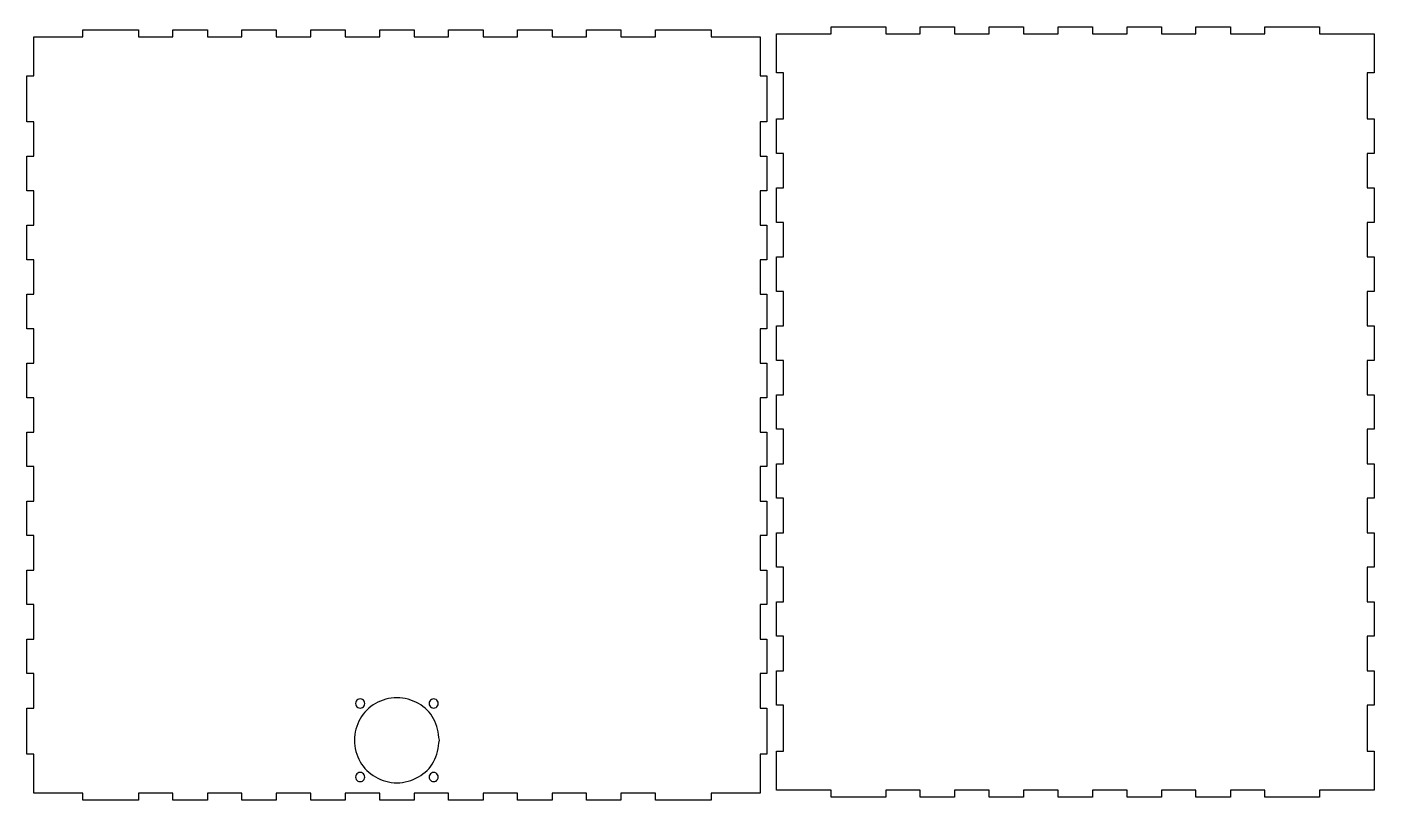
# Model space of a CAD drawing. Extents: x 3 to 589, y 3 to 339.
import ezdxf

# ---------------------------------------------------------------- set-up
doc = ezdxf.new("R2010")
doc.units = 0
doc.layers.get('0').update_dxf_attribs({"linetype": 'CONTINUOUS'})

msp = doc.modelspace()

# ---------------------------------------------------------------- linework, layer by layer
at = {"color": 7}
for points in [[(111.500093, 334.999961), (126.500105, 334.999961), (126.500105, 337.999963), (141.500115, 337.999963), (141.500115, 334.999961), (156.50013, 334.999961), (156.50013, 337.999963), (171.50014, 337.999963), (171.50014, 334.999961), (186.500155, 334.999961), (186.500155, 337.999963), (201.500167, 337.999963), (201.500167, 334.999961), (216.500179, 334.999961), (216.500179, 337.999963), (231.500192, 337.999963), (231.500192, 334.999961), (246.500204, 334.999961), (246.500204, 337.999963), (261.500216, 337.999963), (261.500216, 334.999961), (276.500229, 334.999961), (276.500229, 337.999963), (300.750261, 337.999963), (300.750261, 334.999961), (322.000268, 334.999961), (322.000268, 317.999947), (325.000262, 317.999947), (325.000262, 297.99993), (322.000268, 297.99993), (322.000268, 282.999918), (325.000262, 282.999918), (325.000262, 267.999906), (322.000268, 267.999906), (322.000268, 252.999893), (325.000262, 252.999893), (325.000262, 237.999881), (322.000268, 237.999881), (322.000268, 222.999869), (325.000262, 222.999869), (325.000262, 207.999856), (322.000268, 207.999856), (322.000268, 192.999844), (325.000262, 192.999844), (325.000262, 177.999832), (322.000268, 177.999832), (322.000268, 162.999819), (325.000262, 162.999819), (325.000262, 147.999807), (322.000268, 147.999807), (322.000268, 132.999795), (325.000262, 132.999795), (325.000262, 117.999782), (322.000268, 117.999782), (322.000268, 102.99977), (325.000262, 102.99977), (325.000262, 87.999758), (322.000268, 87.999758), (322.000268, 72.999745), (325.000262, 72.999745), (325.000262, 57.999733), (322.000268, 57.999733), (322.000268, 42.999735), (325.000262, 42.999735), (325.000262, 22.99969), (322.000268, 22.99969), (322.000268, 5.999696), (300.750261, 5.999696), (300.750261, 2.999702), (276.500229, 2.999702), (276.500229, 5.999696), (261.500216, 5.999696), (261.500216, 2.999702), (246.500204, 2.999702), (246.500204, 5.999696), (231.500192, 5.999696), (231.500192, 2.999702), (216.500179, 2.999702), (216.500179, 5.999696), (201.500167, 5.999696), (201.500167, 2.999702), (186.500155, 2.999702), (186.500155, 5.999696), (171.50014, 5.999696), (171.50014, 2.999702), (156.50013, 2.999702), (156.50013, 5.999696), (141.500115, 5.999696), (141.500115, 2.999702), (126.500105, 2.999702), (126.500105, 5.999696), (111.500093, 5.999696), (111.500093, 2.999702), (96.500081, 2.999702), (96.500081, 5.999696), (81.500066, 5.999696), (81.500066, 2.999702), (66.500056, 2.999702), (66.500056, 5.999696), (51.500044, 5.999696), (51.500044, 2.999702), (27.250023, 2.999702), (27.250023, 5.999696), (6.000005, 5.999696), (6.000005, 22.99969), (3.000002, 22.99969), (3.000002, 42.999735), (6.000005, 42.999735), (6.000005, 57.999733), (3.000002, 57.999733), (3.000002, 72.999745), (6.000005, 72.999745), (6.000005, 87.999758), (3.000002, 87.999758), (3.000002, 102.99977), (6.000005, 102.99977), (6.000005, 117.999782), (3.000002, 117.999782), (3.000002, 132.999795), (6.000005, 132.999795), (6.000005, 147.999807), (3.000002, 147.999807), (3.000002, 162.999819), (6.000005, 162.999819), (6.000005, 177.999832), (3.000002, 177.999832), (3.000002, 192.999844), (6.000005, 192.999844), (6.000005, 207.999856), (3.000002, 207.999856), (3.000002, 222.999869), (6.000005, 222.999869), (6.000005, 237.999881), (3.000002, 237.999881), (3.000002, 252.999893), (6.000005, 252.999893), (6.000005, 267.999906), (3.000002, 267.999906), (3.000002, 282.999918), (6.000005, 282.999918), (6.000005, 297.99993), (3.000002, 297.99993), (3.000002, 317.999947), (6.000005, 317.999947), (6.000005, 334.999961), (27.250023, 334.999961), (27.250023, 337.999963), (51.500044, 337.999963), (51.500044, 334.999961), (66.500056, 334.999961), (66.500056, 337.999963), (81.500066, 337.999963), (81.500066, 334.999961), (96.500081, 334.999961), (96.500081, 337.999963), (111.500093, 337.999963), (111.500093, 334.999961)], [(332.202406, 164.24537), (329.202404, 164.24537), (329.202404, 179.245383), (332.202406, 179.245383), (332.202406, 194.245395), (329.202404, 194.245395), (329.202404, 209.245407), (332.202406, 209.245407), (332.202406, 224.24542), (329.202404, 224.24542), (329.202404, 239.245432), (332.202406, 239.245432), (332.202406, 254.245444), (329.202404, 254.245444), (329.202404, 269.245457), (332.202406, 269.245457), (332.202406, 284.245469), (329.202404, 284.245469), (329.202404, 299.245467), (332.202406, 299.245467), (332.202406, 319.245512), (329.202404, 319.245512), (329.202404, 336.245506), (352.952423, 336.245506), (352.952423, 339.2455), (376.702441, 339.2455), (376.702441, 336.245506), (391.702454, 336.245506), (391.702454, 339.2455), (406.702466, 339.2455), (406.702466, 336.245506), (421.702478, 336.245506), (421.702478, 339.2455), (436.702491, 339.2455), (436.702491, 336.245506), (451.702506, 336.245506), (451.702506, 339.2455), (466.702515, 339.2455), (466.702515, 336.245506), (481.702531, 336.245506), (481.702531, 339.2455), (496.70254, 339.2455), (496.70254, 336.245506), (511.702555, 336.245506), (511.702555, 339.2455), (526.702565, 339.2455), (526.702565, 336.245506), (541.70258, 336.245506), (541.70258, 339.2455), (565.452599, 339.2455), (565.452599, 336.245506), (589.202617, 336.245506), (589.202617, 319.245512), (586.202615, 319.245512), (586.202615, 299.245467), (589.202617, 299.245467), (589.202617, 284.245469), (586.202615, 284.245469), (586.202615, 269.245457), (589.202617, 269.245457), (589.202617, 254.245444), (586.202615, 254.245444), (586.202615, 239.245432), (589.202617, 239.245432), (589.202617, 224.24542), (586.202615, 224.24542), (586.202615, 209.245407), (589.202617, 209.245407), (589.202617, 194.245395), (586.202615, 194.245395), (586.202615, 179.245383), (589.202617, 179.245383), (589.202617, 164.24537), (586.202615, 164.24537), (586.202615, 149.245358), (589.202617, 149.245358), (589.202617, 134.245346), (586.202615, 134.245346), (586.202615, 119.245333), (589.202617, 119.245333), (589.202617, 104.245321), (586.202615, 104.245321), (586.202615, 89.245309), (589.202617, 89.245309), (589.202617, 74.245296), (586.202615, 74.245296), (586.202615, 59.245284), (589.202617, 59.245284), (589.202617, 44.245272), (586.202615, 44.245272), (586.202615, 24.245255), (589.202617, 24.245255), (589.202617, 7.245241), (565.452599, 7.245241), (565.452599, 4.245239), (541.70258, 4.245239), (541.70258, 7.245241), (526.702565, 7.245241), (526.702565, 4.245239), (511.702555, 4.245239), (511.702555, 7.245241), (496.70254, 7.245241), (496.70254, 4.245239), (481.702531, 4.245239), (481.702531, 7.245241), (466.702515, 7.245241), (466.702515, 4.245239), (451.702506, 4.245239), (451.702506, 7.245241), (436.702491, 7.245241), (436.702491, 4.245239), (421.702478, 4.245239), (421.702478, 7.245241), (406.702466, 7.245241), (406.702466, 4.245239), (391.702454, 4.245239), (391.702454, 7.245241), (376.702441, 7.245241), (376.702441, 4.245239), (352.952423, 4.245239), (352.952423, 7.245241), (329.202404, 7.245241), (329.202404, 24.245255), (332.202406, 24.245255), (332.202406, 44.245272), (329.202404, 44.245272), (329.202404, 59.245284), (332.202406, 59.245284), (332.202406, 74.245296), (329.202404, 74.245296), (329.202404, 89.245309), (332.202406, 89.245309), (332.202406, 104.245321), (329.202404, 104.245321), (329.202404, 119.245333), (332.202406, 119.245333), (332.202406, 134.245346), (329.202404, 134.245346), (329.202404, 149.245358), (332.202406, 149.245358), (332.202406, 164.24537)], [(150.000129, 44.999731), (150.000129, 44.999731)], [(182.000155, 44.999731), (182.000155, 44.999731)], [(182.500146, 28.999706), (182.500146, 28.999706)], [(150.000129, 12.999682), (150.000129, 12.999682)], [(182.000155, 12.999682), (182.000155, 12.999682)]]:
    msp.add_lwpolyline(points, close=True, dxfattribs=at)
for points, knots in [([(182.500146, 28.999706), (181.991675, 25.73846), (180.989815, 19.312696), (173.624649, 12.238456), (164.017112, 9.617237), (154.308704, 12.238456), (147.240164, 19.312696), (144.616999, 28.999706), (147.240164, 38.686717), (154.308704, 45.760957), (164.017112, 48.382176), (173.624649, 45.760957), (180.989815, 38.686717), (181.991675, 32.260952), (182.500146, 28.999706)], [0, 0, 0, 0, 9.672898, 19.058902, 28.7318, 38.404698, 47.790701, 57.4636, 67.136498, 76.522501, 86.1954, 95.868298, 105.254301, 114.9272, 114.9272, 114.9272, 114.9272]), ([(150.000129, 44.999731), (149.945159, 44.647164), (149.836848, 43.952488), (149.040614, 43.187708), (148.001963, 42.904333), (146.952407, 43.187708), (146.188241, 43.952488), (145.904652, 44.999731), (146.188241, 46.046973), (146.952407, 46.811754), (148.001963, 47.095128), (149.040614, 46.811754), (149.836848, 46.046973), (149.945159, 45.352297), (150.000129, 44.999731)], [0, 0, 0, 0, 1.045717, 2.060419, 3.106136, 4.151853, 5.166555, 6.212272, 7.25799, 8.272691, 9.318409, 10.364126, 11.378828, 12.424545, 12.424545, 12.424545, 12.424545]), ([(182.000155, 44.999731), (181.945185, 44.647164), (181.836874, 43.952488), (181.040641, 43.187708), (180.001989, 42.904333), (178.952433, 43.187708), (178.188267, 43.952488), (177.904678, 44.999731), (178.188267, 46.046973), (178.952433, 46.811754), (180.001989, 47.095128), (181.040641, 46.811754), (181.836874, 46.046973), (181.945185, 45.352297), (182.000155, 44.999731)], [0, 0, 0, 0, 1.045717, 2.060419, 3.106136, 4.151853, 5.166555, 6.212272, 7.25799, 8.272691, 9.318409, 10.364126, 11.378828, 12.424545, 12.424545, 12.424545, 12.424545]), ([(150.000129, 12.999682), (149.945159, 12.647115), (149.836848, 11.952439), (149.040614, 11.187659), (148.001963, 10.904285), (146.952407, 11.187659), (146.188241, 11.952439), (145.904652, 12.999682), (146.188241, 14.046924), (146.952407, 14.811705), (148.001963, 15.095079), (149.040614, 14.811705), (149.836848, 14.046924), (149.945159, 13.352248), (150.000129, 12.999682)], [0, 0, 0, 0, 1.045717, 2.060419, 3.106136, 4.151853, 5.166555, 6.212272, 7.25799, 8.272691, 9.318409, 10.364126, 11.378828, 12.424545, 12.424545, 12.424545, 12.424545]), ([(182.000155, 12.999682), (181.945185, 12.647115), (181.836874, 11.952439), (181.040641, 11.187659), (180.001989, 10.904285), (178.952433, 11.187659), (178.188267, 11.952439), (177.904678, 12.999682), (178.188267, 14.046924), (178.952433, 14.811705), (180.001989, 15.095079), (181.040641, 14.811705), (181.836874, 14.046924), (181.945185, 13.352248), (182.000155, 12.999682)], [0, 0, 0, 0, 1.045717, 2.060419, 3.106136, 4.151853, 5.166555, 6.212272, 7.25799, 8.272691, 9.318409, 10.364126, 11.378828, 12.424545, 12.424545, 12.424545, 12.424545])]:
    msp.add_open_spline(points, degree=3, knots=knots, dxfattribs=at)

doc.saveas('drawing.dxf')
